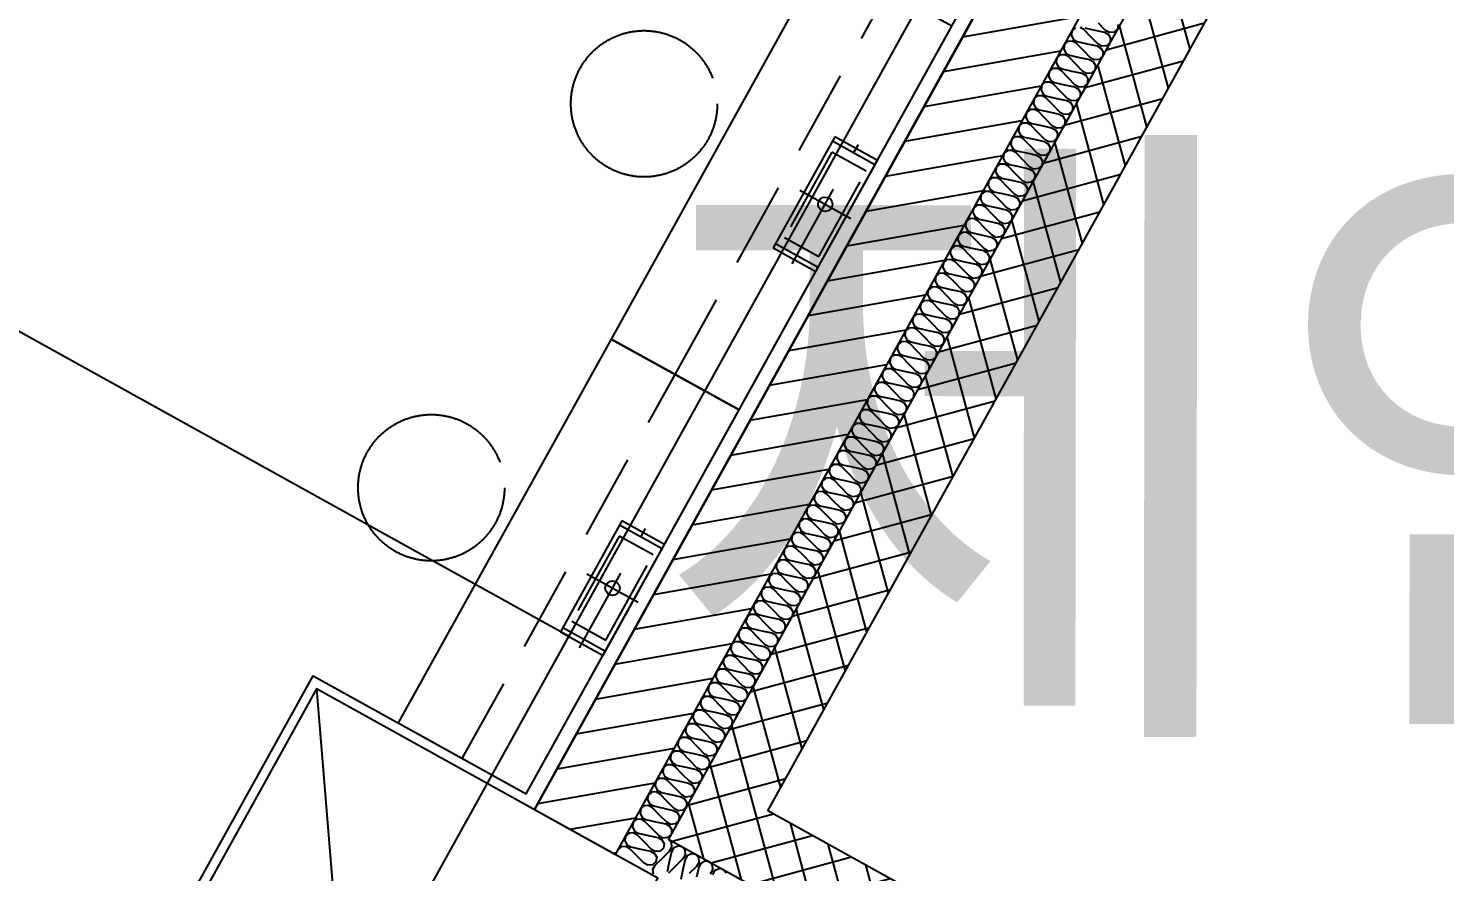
# Model space of a CAD drawing. Header units: millimetres. Extents: x -21000 to 567700, y 435000 to 850800.
# Drawn here: x 256193 to 259097, y 625599 to 627328 of the extents above; entities that cross this region are included whole.
import ezdxf
from ezdxf.xclip import XClip

# ---------------------------------------------------------------- set-up
doc = ezdxf.new("R2010")
doc.units = ezdxf.units.MM
doc.header["$LTSCALE"] = 700
doc.header["$XCLIPFRAME"] = 2
for name, pattern in [('AB_Pbase$0$DASHED2', [0.375, 0.25, -0.125]), ('AB_Pbase$0$HIDDEN', [9.525, 6.35, -3.175]), ('AB_Pbase$0$HIDDEN1', [0.375, 0.25, -0.125]), ('AB_Pbase$0$주차장기둥$0$CEN', [62, 60, -1, 0, -1])]:
    doc.linetypes.add(name, pattern=pattern)
doc.layers.get('0').update_dxf_attribs({"color": 2})
doc.layers.add('AB_Pbase$0$CON-106-B2F$0$DEFPOINT', color=247, linetype='Continuous', plot=False)
doc.layers.add('AB_Pbase$0$Defponts', color=161, linetype='Continuous', plot=False)
for name, color, linetype in [('AB_Pbase$0$ELE8', 8, 'Continuous'), ('AB_Pbase$0$F-FUR-M', 252, 'AB_Pbase$0$HIDDEN'), ('AB_Pbase$0$F-브라켓', 6, 'Continuous'), ('AB_Pbase$0$FIN', 6, 'Continuous'), ('AB_Pbase$0$HAT-BR', 5, 'Continuous'), ('AB_Pbase$0$I-EWAI_좌식창대선', 4, 'Continuous'), ('AB_Pbase$0$INS', 8, 'Continuous'), ('AB_Pbase$0$WAL', 3, 'Continuous'), ('AB_Pbase$0$주차장기둥$0$CEN_P', 244, 'AB_Pbase$0$주차장기둥$0$CEN')]:
    doc.layers.add(name, color=color, linetype=linetype)
doc.styles.add('AB_Pbase$0$돋움', font='')
doc.styles.get('AB_Pbase$0$돋움').set_extended_font_data('Dotum')

# ---------------------------------------------------------------- blocks, each defined once
blk = doc.blocks.new('AB_Pbase$0$EL260X100 TOP1')
at = {"color": 1, "linetype": 'AB_Pbase$0$DASHED2'}
for p, q in [((0, -60), (0, 60)), ((100, 40), (-100, 40)), ((-100, 40), (-100, -40)), ((100, -40), (100, 40)), ((140, 0), (-140, 0)), ((-100, -40), (100, -40))]:
    blk.add_line(p, q, dxfattribs=at)
at = {"color": 5}
for p, q in [((-130, 50), (-130, -50)), ((130, 50), (-130, 50)), ((-120, 50), (-120, -50)), ((120, -50), (120, 50)), ((130, -50), (130, 50)), ((-130, -50), (130, -50))]:
    blk.add_line(p, q, dxfattribs=at)
blk.add_circle((0, 0), 14.8, dxfattribs=at)
blk = doc.blocks.new('AB_Pbase$0$CON-106-B2F')
blk.add_lwpolyline([(-9770.2, 15625.6), (-9770.2, 14825.6), (-8570.2, 14825.6), (-8570.2, 15625.6), (-9770.2, 15625.6)])
at = {"layer": 'AB_Pbase$0$CON-106-B2F$0$DEFPOINT', "color": 190}
blk.add_line((-8570.2, 15625.6), (-9770.2, 14825.6), dxfattribs=at)
blk = doc.blocks.new('AB_Pbase$0$CON-106-B1F')
blk.add_blockref('AB_Pbase$0$CON-106-B2F', (0, 0))
blk = doc.blocks.new('AB_Pbase$0$지하1층 동골조')
at = {"rotation": 60.99999813646934}
blk.add_blockref('AB_Pbase$0$CON-106-B1F', (127660.4, -14071), dxfattribs=at)
blk = doc.blocks.new('AB_Pbase$0$주차장기둥$0$cen 2bl 지하')
at = {"layer": 'AB_Pbase$0$주차장기둥$0$CEN_P', "color": 5}
for p, q in [((-56085.7, 71997.4), (-56085.7, 125024.6)), ((-138076, 100583), (-56085.7, 100583))]:
    blk.add_line(p, q, dxfattribs=at)
blk = doc.blocks.new('AB_Pbase$0$주차장기둥')
at = {"rotation": 1.99999810188403}
blk.add_blockref('AB_Pbase$0$주차장기둥$0$cen 2bl 지하', (36991.8, -11666.7), dxfattribs=at)
blk = doc.blocks.new('AB_Pbase$0$실명')
at = {"layer": 'AB_Pbase$0$Defponts', "style": 'AB_Pbase$0$돋움'}
blk.add_text('제연팬룸', height=1000, rotation=359.9315, dxfattribs=at).set_placement((278484.9, -204867.2))
blk = doc.blocks.new('AB_Pbase')
at = {"layer": 'AB_Pbase$0$ELE8'}
h = blk.add_hatch(dxfattribs=at)
h.set_pattern_fill('NET', color=256, scale=20, angle=15.182184)
h.paths.add_polyline_path([(260056.3, 629751.4), (260129, 629882.6), (259927.8, 629994.1), (259855.1, 629862.9)])
edge = h.paths.add_edge_path()
edge.add_line((264117.2, 627671.9), (261458.4, 629145.7))
edge.add_line((261458.4, 629145.7), (261385.7, 629014.5))
edge.add_line((261385.7, 629014.5), (262579.5, 628352.8))
edge.add_line((262579.5, 628352.8), (261915.3, 627154.6))
edge.add_line((261915.3, 627154.6), (262265.2, 626960.6))
edge.add_line((262265.2, 626960.6), (262337.9, 627091.8))
edge.add_line((262337.9, 627091.8), (262119.2, 627213))
edge.add_line((262119.2, 627213), (262710.7, 628280.1))
edge.add_line((262710.7, 628280.1), (264044.5, 627540.7))
edge.add_line((264044.5, 627540.7), (264117.3, 627671.9))
h.paths.add_polyline_path([(259546.7, 629347.8), (259677.9, 629275.1), (259968.8, 629799.9), (259855.1, 629862.9), (259612.7, 629425.6), (259595.2, 629435.3)])
h.paths.add_polyline_path([(259280.4, 628557.9), (259149.2, 628630.7), (257505.7, 625665.7), (262325, 622994.3), (263789, 625635.6), (263657.9, 625708.4), (262266.5, 623198.2), (257709.6, 625724.2)])
at = {"layer": 'AB_Pbase$0$HAT-BR'}
h = blk.add_hatch(dxfattribs=at)
h.set_pattern_fill('ANSI31', color=256, scale=20, angle=145)
h.paths.add_polyline_path([(235929.4, 604527.6), (236063.8, 604661.9), (238153, 602571.6), (240063.6, 606018.4), (240229.8, 605926.3), (238280.5, 602409.7), (237010.4, 601140.3), (237826.9, 600323.4), (237692.5, 600189.1), (236741.7, 601140.4), (238029, 602427)])
h.paths.add_polyline_path([(238632.8, 599517.1), (232550.1, 593437.5), (232684.4, 593303.2), (238767.1, 599382.7)])
h.paths.add_polyline_path([(239573, 598576.4), (244422.5, 593724.3), (238339.7, 587644.8), (238205.4, 587779.2), (244153.8, 593724.4), (239438.6, 598442)])
h.paths.add_polyline_path([(253366.3, 576146.8), (254890.9, 574621.3), (254756.5, 574487), (253231.9, 576012.5)], flags=17)
h.paths.add_polyline_path([(246954.3, 581883.1), (245525.6, 580455.2), (245391.3, 580589.5), (246820, 582017.5)])
h.paths.add_polyline_path([(247173.6, 582371), (252407.6, 587602.2), (252541.9, 587467.8), (247308, 582236.6)])
h.paths.add_polyline_path([(260580.1, 582120.7), (261142.4, 583135.1), (260976.2, 583227.2), (260414, 582212.8)], flags=17)
h.paths.add_polyline_path([(263886.9, 576046.1), (264234.4, 575698.5), (264194.3, 575658.4), (265114.4, 575148.5), (265206.5, 575314.6)])
edge = h.paths.add_edge_path()
edge.add_line((263638.9, 581842.7), (261303.6, 583137.2))
edge.add_line((261303.6, 583137.2), (261395.8, 583303.3))
edge.add_line((261395.8, 583303.3), (265930.7, 580789.6))
edge.add_line((265930.7, 580789.6), (269809.1, 587786.6))
edge.add_line((269809.1, 587786.6), (269975.3, 587694.4))
edge.add_line((269975.3, 587694.4), (266096.8, 580697.5))
edge.add_line((266096.8, 580697.5), (266534.1, 580455.1))
edge.add_line((266534.1, 580455.1), (266442, 580288.9))
edge.add_line((266442, 580288.9), (263805.1, 581750.6))
edge.add_line((263638.9, 581842.7), (262485.1, 579761.3))
edge.add_line((263805.1, 581750.6), (261405.4, 577421.6))
edge.add_line((262393, 579595.1), (259935.3, 580957.4))
edge.add_line((262485.1, 579761.3), (259861.3, 581215.7))
edge.add_line((262393, 579595.1), (261239.3, 577513.7))
edge.add_line((259861.3, 581215.7), (259168.1, 579965.2))
edge.add_line((259334.3, 579873.1), (259168.1, 579965.2))
edge.add_line((259935.3, 580957.4), (259334.3, 579873.1))
edge.add_line((261239.3, 577513.7), (258615.4, 578968.1))
edge.add_line((258615.4, 578968.1), (258523.3, 578802))
edge.add_line((258523.3, 578802), (263739.4, 575910.6))
edge.add_line((263739.4, 575910.6), (263879.2, 576050.4))
edge.add_line((263879.2, 576050.4), (261405.4, 577421.6))
edge = h.paths.add_edge_path()
edge.add_line((273761.7, 610263.5), (273411.9, 610457.4))
edge.add_line((273411.9, 610457.4), (273281, 610221.2))
edge.add_line((273281, 610221.2), (271837.9, 611021.2))
edge.add_line((271837.9, 611021.2), (270579.8, 608751.5))
edge.add_line((270579.8, 608751.5), (267899.1, 610237.5))
edge.add_line((267899.1, 610237.5), (268345.1, 611042.1))
edge.add_line((268345.1, 611042.1), (267907.8, 611284.5))
edge.add_line((267907.8, 611284.5), (267461.8, 610479.9))
edge.add_line((267461.8, 610479.9), (264676.1, 612024))
edge.add_line((264676.1, 612024), (266867.4, 615977.3))
edge.add_line((266867.4, 615977.3), (266701.3, 616069.4))
edge.add_line((266701.3, 616069.4), (265295.3, 613533))
edge.add_line((265295.3, 613533), (264945.5, 613726.9))
edge.add_line((264945.5, 613726.9), (264853.4, 613560.7))
edge.add_line((264853.4, 613560.7), (265203.2, 613366.8))
edge.add_line((265203.2, 613366.8), (264417.8, 611949.9))
edge.add_line((264417.8, 611949.9), (276229.5, 605402.6))
edge.add_line((276229.5, 605402.6), (278088.8, 608756.8))
edge.add_line((278088.8, 608756.8), (278565.5, 608492.5))
edge.add_line((278565.5, 608492.5), (278798.2, 608912.4))
edge.add_line((278798.2, 608912.4), (278719.4, 608956))
edge.add_line((278719.4, 608956), (278578.9, 608702.3))
edge.add_line((278578.9, 608702.3), (278093.4, 608971.4))
edge.add_line((278093.4, 608971.4), (278825.5, 610292.1))
edge.add_line((278825.5, 610292.1), (278746.8, 610335.7))
edge.add_line((278746.8, 610335.7), (278092.3, 609155))
edge.add_line((278092.3, 609155), (277414.5, 609530.7))
edge.add_line((277414.5, 609530.7), (277370.8, 609452))
edge.add_line((277370.8, 609452), (278048.7, 609076.3))
edge.add_line((278048.7, 609076.3), (276155.5, 605660.9))
edge.add_line((276155.5, 605660.9), (275027.2, 606286.3))
edge.add_line((275027.2, 606286.3), (275473.2, 607090.9))
edge.add_line((275473.2, 607090.9), (275394.5, 607134.6))
edge.add_line((275394.5, 607134.6), (274948.5, 606329.9))
edge.add_line((274948.5, 606329.9), (274668.6, 606485.1))
edge.add_line((274668.6, 606485.1), (275114.6, 607289.7))
edge.add_line((275114.6, 607289.7), (275035.9, 607333.3))
edge.add_line((275035.9, 607333.3), (274589.9, 606528.7))
edge.add_line((274589.9, 606528.7), (270746, 608659.4))
edge.add_line((270746, 608659.4), (271911.9, 610762.9))
edge.add_line((271911.9, 610762.9), (273538.7, 609861.1))
edge.add_line((273538.7, 609861.1), (273766.6, 610272.2))
h.paths.add_polyline_path([(249823.9, 630123.9), (248214.6, 631015.9), (248122.5, 630849.7), (249731.8, 629957.7)])
h.paths.add_polyline_path([(264448.6, 621462.8), (264706.6, 621319.7), (264798.7, 621485.9), (263959.1, 621951.3), (263866.9, 621785.1), (264282.4, 621554.9), (263271.6, 619731.3), (263437.7, 619639.2)])
h.paths.add_polyline_path([(269499.6, 619034.5), (268660, 619499.9), (268567.9, 619333.7), (269048.9, 619067.1), (267972.6, 617125.4), (268138.8, 617033.3), (269215.1, 618975), (269407.5, 618868.3)])
h.paths.add_polyline_path([(278950.9, 618872.1), (277573.4, 619635.6), (275440.2, 615787.3), (272265.3, 617547.2), (272173.2, 617381), (274499.7, 616091.4), (273527.6, 614337.8), (273693.8, 614245.7), (274665.9, 615999.3), (276004, 615257.5), (276166.4, 615550.5), (275676.7, 615822), (277647.4, 619377.4), (278858.8, 618705.9)])
h.paths.add_polyline_path([(271683.5, 616497.6), (271517.4, 616589.7), (270492, 614739.9), (270658.2, 614647.8)])
h.paths.add_polyline_path([(266121, 619581), (265095.6, 617731.2), (264929.4, 617823.3), (265954.8, 619673.1)])
h.paths.add_polyline_path([(264405.1, 617124.9), (264497.2, 617291.1), (264296.1, 617402.6), (264203.9, 617236.4)])
edge = h.paths.add_edge_path()
edge.add_line((261140, 623342.4), (261232.1, 623508.6))
edge.add_line((261232.1, 623508.6), (257484.4, 625586))
edge.add_line((257484.4, 625586), (257392.3, 625419.8))
edge.add_line((257392.3, 625419.8), (258756.7, 624663.5))
edge.add_line((258756.7, 624663.5), (257030.8, 621549.9))
edge.add_line((257030.8, 621549.9), (255666.4, 622306.2))
edge.add_line((255666.4, 622306.2), (255622.7, 622227.5))
edge.add_line((255622.7, 622227.5), (256987.1, 621471.2))
edge.add_line((256987.1, 621471.2), (256735, 621016.4))
edge.add_line((256735, 621016.4), (256813.8, 620972.7))
edge.add_line((256813.8, 620972.7), (258835.4, 624619.9))
edge.add_line((258835.4, 624619.9), (261140, 623342.4))
h.paths.add_polyline_path([(252295.3, 623557.4), (252251.7, 623478.7), (252800.5, 623174.5), (252844.1, 623253.2)], flags=17)
h.paths.add_polyline_path([(278024, 614023.5), (278741.6, 615317.9), (277798.7, 613617.1), (277877.5, 613573.4), (278119.7, 614010.5), (279335.4, 613336.6), (279379.1, 613415.3), (278163.4, 614089.2), (278820.3, 615274.3), (278741.6, 615317.9)])
h.paths.add_polyline_path([(276999.8, 611990.1), (277047.9, 611963.4), (276926.7, 611744.8), (276799.9, 611815.1), (277163.5, 612471), (277242.2, 612427.4)], flags=17)
h.paths.add_polyline_path([(275349.5, 612653.4), (275456.1, 612845.8), (275766.5, 612673.7), (275659.8, 612481.3)], flags=17)
h.paths.add_polyline_path([(274915.1, 612859.8), (274748.9, 612952), (274506.5, 612514.6), (274672.7, 612422.5)], flags=17)
h.paths.add_polyline_path([(279024.5, 610867.8), (280144.5, 612888.1), (280223.2, 612844.5), (279103.3, 610824.1)])
h.paths.add_polyline_path([(279601.8, 610547.8), (280721.7, 612568.2), (280800.4, 612524.5), (279680.5, 610504.2)])
edge = h.paths.add_edge_path()
edge.add_line((268115.9, 579441.1), (268710.6, 579111.4))
edge.add_line((268710.6, 579111.4), (268676.7, 579050.2))
edge.add_line((268676.7, 579050.2), (271436.1, 577520.6))
edge.add_line((271436.1, 577520.6), (271470, 577581.9))
edge.add_line((271470, 577581.9), (271528.2, 577686.8))
edge.add_line((271528.2, 577686.8), (268174.1, 579546.1))
edge.add_line((268174.1, 579546.1), (268115.9, 579441.1))
h.paths.add_polyline_path([(252546, 576288.4), (251117.3, 574860.5), (254615.6, 571360.4), (257807.1, 577118), (257640.9, 577210.2), (255736.8, 573775), (255682.7, 573829.2), (255548.3, 573694.9), (255641, 573602.1), (254521.2, 571582.1), (251315.3, 574789.7), (252680.4, 576154.1)])
h.paths.add_polyline_path([(254748.7, 622094.5), (254457.8, 621569.8), (254624, 621477.7), (254914.9, 622002.4)], flags=17)
h.paths.add_polyline_path([(260390.1, 620339.5), (260224, 620431.6), (261377.8, 622513.2), (261544, 622421.1)])
h.paths.add_polyline_path([(246694.2, 601788.4), (244262.8, 603136.2), (244354.9, 603302.4), (246786.3, 601954.6)])
h.paths.add_polyline_path([(264513.8, 616681.6), (263362.4, 614604.4), (263948.4, 614279.6), (263856.3, 614113.4), (262500.6, 614864.9), (262592.7, 615031.1), (263196.2, 614696.5), (264347.6, 616773.8)])
h.paths.add_polyline_path([(251505.8, 616203), (251413.7, 616036.9), (267384.3, 607184.2), (267476.4, 607350.4)])
h.paths.add_polyline_path([(271057.7, 605148), (274188.8, 603412.4), (272429, 600237.5), (270189.9, 601478.7), (270097.8, 601312.5), (274624, 598803.6), (274716.1, 598969.8), (272595.1, 600145.4), (274355, 603320.3), (277464.3, 601596.8), (270405.5, 588862.3), (265870.5, 591376.1), (265778.4, 591209.9), (270479.5, 588604), (277722.6, 601670.9), (271149.8, 605314.2)])
h.paths.add_polyline_path([(255481.8, 630440.5), (255389.7, 630274.4), (255792, 630051.4), (254296.4, 627353.1), (254375.1, 627309.5), (255870.8, 630007.7), (258726.4, 628424.8), (257230.8, 625726.6), (257396.9, 625634.5), (258984.7, 628498.9)])
h.paths.add_polyline_path([(252754.7, 624571.9), (253714.6, 626303.6), (253793.4, 626260), (252833.4, 624528.2)])
h.paths.add_polyline_path([(271454, 617733.9), (271546.1, 617900.1), (271143.9, 618123.1), (271051.8, 617956.9)])
h.paths.add_polyline_path([(274129.6, 612597.8), (274173.2, 612676.5), (272975, 613340.7), (272679.2, 612807.2), (272845.4, 612715.1), (273097.5, 613169.9)], flags=17)
h.paths.add_polyline_path([(261119, 615848), (261285.2, 615755.9), (262691.1, 618292.3), (262525, 618384.4)])
h.paths.add_polyline_path([(261302.7, 615746.2), (261210.6, 615580), (261503.6, 615417.6), (261595.7, 615583.7)], flags=17)
h.paths.add_polyline_path([(260779.6, 615235.7), (260945.8, 615143.6), (260407.7, 614172.8), (247559.5, 621294.6), (247428.3, 621367.4), (245110.6, 622652.1), (245202.7, 622818.3), (246042.3, 622352.9), (246488.4, 623157.5), (246654.5, 623065.4), (246208.5, 622260.8), (248062.7, 621233), (249400.8, 623646.9), (248952.5, 623895.4), (248996.2, 623974.1), (249984.5, 623426.3), (249940.9, 623347.5), (249479.5, 623603.3), (248141.4, 621189.3), (250017.5, 620149.4), (251359.6, 622570.7), (250948.5, 622798.5), (250988.1, 622869.9), (251939.3, 622342.7), (251895.6, 622264), (251434.3, 622519.7), (250096.2, 620105.8), (252811.9, 618600.4), (253257.9, 619405.1), (253336.6, 619361.5), (252890.6, 618556.8), (253257.9, 618353.2), (254159.7, 619980), (253792.3, 620183.6), (253676, 619973.7), (253597.3, 620017.3), (253905.1, 620572.7), (254071.3, 620480.6), (253971.9, 620301.3), (254627.9, 619937.7), (254535.8, 619771.5), (254238.4, 619936.4), (253336.7, 618309.6), (254613.6, 617601.7), (255607.5, 619394.7), (255773.6, 619302.6), (254779.8, 617509.6), (260333.6, 614431.1)])
h.paths.add_polyline_path([(251257.3, 624727.3), (251091.2, 624819.4), (250887.5, 624452.1), (248071, 626013.3), (247978.9, 625847.1), (247979.1, 625847), (246827.7, 623769.8), (246993.9, 623677.6), (248145.3, 625754.9), (251552, 623866.5), (251644.1, 624032.7), (251053.7, 624359.9)])
h.paths.add_polyline_path([(239278.8, 608614.4), (239444.9, 608522.3), (239503.1, 608627.2), (240058.5, 608319.4), (240150.6, 608485.5), (239595.2, 608793.4), (239937, 609410), (239416.6, 609698.5), (239373, 609619.7), (239727.2, 609423.4)], flags=17)
h.paths.add_polyline_path([(249096, 617321.6), (249188.1, 617487.8), (246328.1, 619073.1), (246196.9, 619145.8), (244727.6, 619960.3), (244635.4, 619794.1)])
h.paths.add_polyline_path([(244912.1, 609773.6), (245004.2, 609939.8), (238523.3, 613532.3), (235245.5, 607619), (234042, 606416.1), (235434.6, 605022.7), (235569, 605157.1), (234240, 606486.8), (235318, 607564.2), (236122.2, 609014.9), (238706.7, 607582.3), (238270.4, 606795.2), (238991.9, 606395.2), (239084, 606561.4), (238528.6, 606869.2), (239047.4, 607805.1), (238881.2, 607897.2), (238798.8, 607748.5), (238357.1, 607993.3), (239086.7, 609309.6), (239008, 609353.3), (238278.4, 608037), (236214.3, 609181.1), (238509.9, 613322.4), (242795.5, 610946.9), (241038.1, 607776.4), (241204.2, 607684.3), (242961.7, 610854.8)])
h.paths.add_polyline_path([(254770.9, 631457.8), (254937, 631365.6), (255145.7, 631742.1), (254979.5, 631834.2)])
h.paths.add_polyline_path([(254539.5, 630648.5), (254373.3, 630740.6), (254143, 630325.1), (253548.3, 630654.8), (253504.7, 630576.1), (254099.4, 630246.4), (253042.5, 628339.7), (251765.6, 629047.6), (252822.5, 630954.2), (252848.7, 630939.7), (252892.3, 631018.4), (252787.4, 631076.6), (251686.9, 629091.2), (250436.1, 629784.5), (250344, 629618.3), (251594.7, 628925), (250494.2, 626939.6), (250599.2, 626881.5), (250642.8, 626960.2), (250616.6, 626974.7), (251673.5, 628881.4), (252950.4, 628173.6), (251893.5, 626266.9), (251298.8, 626596.6), (251255.1, 626517.9), (251849.9, 626188.2), (251488.7, 625536.6), (251654.9, 625444.5)])
at = {"layer": 'AB_Pbase$0$F-FUR-M', "color": 1, "linetype": 'AB_Pbase$0$HIDDEN', "ltscale": 0.2}
for centre in [(257455.7, 627173.5), (257019.4, 626386.4)]:
    blk.add_circle(centre, 150, dxfattribs=at)
at = {"layer": 'AB_Pbase$0$FIN'}
blk.add_lwpolyline([(258729.5, 624655.7), (257400.1, 625392.6), (256910.4, 624509.3), (256175.7, 624916.5), (256776.9, 626001), (257214.2, 625758.6), (258685.6, 628413.1), (255882.4, 629966.9), (252336.1, 623569.1)], dxfattribs=at)
at = {"layer": 'AB_Pbase$0$I-EWAI_좌식창대선', "color": 7, "linetype": 'AB_Pbase$0$HIDDEN1'}
for p, q in [((257519.3, 626618.5), (257955.7, 627405.7)), ((257083, 625831.4), (257519.3, 626618.5))]:
    blk.add_line(p, q, dxfattribs=at)
at = {"layer": 'AB_Pbase$0$I-EWAI_좌식창대선', "color": 6}
for points in [[(257824.5, 627478.4), (257388.2, 626691.2), (257650.5, 626545.8), (258086.9, 627333)], [(257388.2, 626691.2), (256951.8, 625904.1), (257214.2, 625758.6), (257650.5, 626545.8)]]:
    blk.add_lwpolyline(points, close=True, dxfattribs=at)
at = {"layer": 'AB_Pbase$0$INS'}
for points in [[(258427.8, 627335.8), (258426.3, 627326.6), (258419.3, 627320.4), (258409.6, 627319.4), (258401.9, 627323.7), (258387.3, 627338.6)], [(258359.1, 627329.1), (258379.5, 627324.6), (258399.9, 627320.2), (258407.6, 627315.9), (258412.3, 627307.8), (258410.8, 627298.6), (258403.8, 627292.5), (258394.1, 627291.4), (258386.4, 627295.7), (258371.8, 627310.6), (258357.2, 627325.6), (258349.5, 627329.9)], [(258340.2, 627329.5), (258333.1, 627323.4), (258331.6, 627314.1), (258335.9, 627305.4), (258343.6, 627301.1), (258364, 627296.6), (258384.4, 627292.2), (258392.1, 627287.9), (258396.8, 627279.9), (258395.3, 627270.6), (258388.3, 627264.5), (258378.5, 627263.4), (258370.8, 627267.7), (258356.3, 627282.7), (258341.7, 627297.6), (258334, 627301.9), (258324.7, 627301.5), (258317.6, 627295.4), (258316.1, 627286.2), (258320.4, 627277.4), (258328.1, 627273.1), (258348.5, 627268.7), (258368.9, 627264.2), (258376.6, 627259.9), (258381.3, 627251.9), (258379.8, 627242.6), (258372.7, 627236.5), (258363, 627235.5), (258355.3, 627239.7), (258340.7, 627254.7), (258326.2, 627269.6), (258318.5, 627273.9), (258309.1, 627273.6), (258302.1, 627267.4), (258300.6, 627258.2), (258304.9, 627249.4), (258312.6, 627245.1), (258333, 627240.7), (258353.4, 627236.2), (258361.1, 627232), (258365.8, 627223.9), (258364.3, 627214.6), (258357.2, 627208.5), (258347.5, 627207.5), (258339.8, 627211.7), (258325.2, 627226.7), (258310.6, 627241.6), (258303, 627245.9), (258293.6, 627245.6), (258286.6, 627239.4), (258285.1, 627230.2), (258289.4, 627221.4), (258297.1, 627217.1), (258317.5, 627212.7), (258337.9, 627208.2), (258345.6, 627204), (258350.2, 627195.9), (258348.8, 627186.6), (258341.7, 627180.5), (258332, 627179.5), (258324.3, 627183.7), (258309.7, 627198.7), (258295.1, 627213.6), (258287.4, 627217.9), (258278.1, 627217.6), (258271, 627211.4), (258269.6, 627202.2), (258273.9, 627193.4), (258281.6, 627189.1), (258302, 627184.7), (258322.4, 627180.2), (258330.1, 627176), (258334.7, 627167.9), (258333.3, 627158.7), (258326.2, 627152.5), (258316.5, 627151.5), (258308.8, 627155.8), (258294.2, 627170.7), (258279.6, 627185.6), (258271.9, 627189.9), (258262.6, 627189.6), (258255.5, 627183.4), (258254.1, 627174.2), (258258.3, 627165.4), (258266, 627161.2), (258286.4, 627156.7), (258306.8, 627152.3), (258314.5, 627148), (258319.2, 627139.9), (258317.7, 627130.7), (258310.7, 627124.5), (258301, 627123.5), (258293.3, 627127.8), (258278.7, 627142.7), (258264.1, 627157.7), (258256.4, 627161.9), (258247.1, 627161.6), (258240, 627155.5), (258238.6, 627146.2), (258242.8, 627137.4), (258250.5, 627133.2), (258270.9, 627128.7), (258291.3, 627124.3), (258299, 627120), (258303.7, 627111.9), (258302.2, 627102.7), (258295.2, 627096.5), (258285.5, 627095.5), (258277.8, 627099.8), (258263.2, 627114.7), (258248.6, 627129.7), (258240.9, 627133.9), (258231.6, 627133.6), (258224.5, 627127.5), (258223, 627118.2), (258227.3, 627109.4), (258235, 627105.2), (258255.4, 627100.7), (258275.8, 627096.3), (258283.5, 627092), (258288.2, 627083.9), (258286.7, 627074.7), (258279.7, 627068.5), (258269.9, 627067.5), (258262.2, 627071.8), (258247.7, 627086.7), (258233.1, 627101.7), (258225.4, 627106), (258216.1, 627105.6), (258209, 627099.5), (258207.5, 627090.2), (258211.8, 627081.5), (258219.5, 627077.2), (258239.9, 627072.7), (258260.3, 627068.3), (258268, 627064), (258272.7, 627056), (258271.2, 627046.7), (258264.1, 627040.6), (258254.4, 627039.5), (258246.7, 627043.8), (258232.1, 627058.8), (258217.6, 627073.7), (258209.9, 627078), (258200.5, 627077.6), (258193.5, 627071.5), (258192, 627062.2), (258196.3, 627053.5), (258204, 627049.2), (258224.4, 627044.8), (258244.8, 627040.3), (258252.5, 627036), (258257.2, 627028), (258255.7, 627018.7), (258248.6, 627012.6), (258238.9, 627011.6), (258231.2, 627015.8), (258216.6, 627030.8), (258202.1, 627045.7), (258194.4, 627050), (258185, 627049.7), (258178, 627043.5), (258176.5, 627034.3), (258180.8, 627025.5), (258188.5, 627021.2), (258208.9, 627016.8), (258229.3, 627012.3), (258237, 627008.1), (258241.6, 627000), (258240.2, 626990.7), (258233.1, 626984.6), (258223.4, 626983.6), (258215.7, 626987.8), (258201.1, 627002.8), (258186.5, 627017.7), (258178.8, 627022), (258169.5, 627021.7), (258162.5, 627015.5), (258161, 627006.3), (258165.3, 626997.5), (258173, 626993.2), (258193.4, 626988.8), (258213.8, 626984.3), (258221.5, 626980.1), (258226.1, 626972), (258224.7, 626962.7), (258217.6, 626956.6), (258207.9, 626955.6), (258200.2, 626959.8), (258185.6, 626974.8), (258171, 626989.7), (258163.3, 626994), (258154, 626993.7), (258146.9, 626987.5), (258145.5, 626978.3), (258149.8, 626969.5), (258157.4, 626965.2), (258177.8, 626960.8), (258198.3, 626956.3), (258205.9, 626952.1), (258210.6, 626944), (258209.1, 626934.8), (258202.1, 626928.6), (258192.4, 626927.6), (258184.7, 626931.9), (258170.1, 626946.8), (258155.5, 626961.7), (258147.8, 626966), (258138.5, 626965.7), (258131.4, 626959.5), (258130, 626950.3), (258134.2, 626941.5), (258141.9, 626937.3), (258162.3, 626932.8), (258182.7, 626928.4), (258190.4, 626924.1), (258195.1, 626916), (258193.6, 626906.8), (258186.6, 626900.6), (258176.9, 626899.6), (258169.2, 626903.9), (258154.6, 626918.8), (258140, 626933.8), (258132.3, 626938), (258123, 626937.7), (258115.9, 626931.6), (258114.4, 626922.3), (258118.7, 626913.5), (258126.4, 626909.3), (258146.8, 626904.8), (258167.2, 626900.4), (258174.9, 626896.1), (258179.6, 626888), (258178.1, 626878.8), (258171.1, 626872.6), (258161.3, 626871.6), (258153.6, 626875.9), (258139.1, 626890.8), (258124.5, 626905.8), (258116.8, 626910), (258107.5, 626909.7), (258100.4, 626903.6), (258098.9, 626894.3), (258103.2, 626885.5), (258110.9, 626881.3), (258131.3, 626876.8), (258151.7, 626872.4), (258159.4, 626868.1), (258164.1, 626860), (258162.6, 626850.8), (258155.5, 626844.6), (258145.8, 626843.6), (258138.1, 626847.9), (258123.6, 626862.8), (258109, 626877.8), (258101.3, 626882), (258091.9, 626881.7), (258084.9, 626875.6), (258083.4, 626866.3), (258087.7, 626857.6), (258095.4, 626853.3), (258115.8, 626848.8), (258136.2, 626844.4), (258143.9, 626840.1), (258148.6, 626832.1), (258147.1, 626822.8), (258140, 626816.7), (258130.3, 626815.6), (258122.6, 626819.9), (258108, 626834.8), (258093.5, 626849.8), (258085.8, 626854.1), (258076.4, 626853.7), (258069.4, 626847.6), (258067.9, 626838.3), (258072.2, 626829.6), (258079.9, 626825.3), (258100.3, 626820.9), (258120.7, 626816.4), (258128.4, 626812.1), (258133, 626804.1), (258131.6, 626794.8), (258124.5, 626788.7), (258114.8, 626787.7), (258107.1, 626791.9), (258092.5, 626806.9), (258077.9, 626821.8), (258070.2, 626826.1), (258060.9, 626825.8), (258053.9, 626819.6), (258052.4, 626810.4), (258056.7, 626801.6), (258064.4, 626797.3), (258084.8, 626792.9), (258105.2, 626788.4), (258112.9, 626784.2), (258117.5, 626776.1), (258116.1, 626766.8), (258109, 626760.7), (258099.3, 626759.7), (258091.6, 626763.9), (258077, 626778.9), (258062.4, 626793.8), (258054.7, 626798.1), (258045.4, 626797.8), (258038.3, 626791.6), (258036.9, 626782.4), (258041.2, 626773.6), (258048.9, 626769.3), (258069.3, 626764.9), (258089.7, 626760.4), (258097.4, 626756.2), (258102, 626748.1), (258100.6, 626738.8), (258093.5, 626732.7), (258083.8, 626731.7), (258076.1, 626735.9), (258061.5, 626750.9), (258046.9, 626765.8), (258039.2, 626770.1), (258029.9, 626769.8), (258022.8, 626763.6), (258021.4, 626754.4), (258025.6, 626745.6), (258033.3, 626741.3), (258053.7, 626736.9), (258074.1, 626732.4), (258081.8, 626728.2), (258086.5, 626720.1), (258085, 626710.9), (258078, 626704.7), (258068.3, 626703.7), (258060.6, 626708), (258046, 626722.9), (258031.4, 626737.8), (258023.7, 626742.1), (258014.4, 626741.8), (258007.3, 626735.6), (258005.8, 626726.4), (258010.1, 626717.6), (258017.8, 626713.4), (258038.2, 626708.9), (258058.6, 626704.5), (258066.3, 626700.2), (258071, 626692.1), (258069.5, 626682.9), (258062.5, 626676.7), (258052.7, 626675.7), (258045.1, 626680), (258030.5, 626694.9), (258015.9, 626709.9), (258008.2, 626714.1), (257998.9, 626713.8), (257991.8, 626707.7), (257990.3, 626698.4), (257994.6, 626689.6), (258002.3, 626685.4), (258022.7, 626680.9), (258043.1, 626676.5), (258050.8, 626672.2), (258055.5, 626664.1), (258054, 626654.9), (258046.9, 626648.7), (258037.2, 626647.7), (258029.5, 626652), (258015, 626666.9), (258000.4, 626681.9), (257992.7, 626686.1), (257983.3, 626685.8), (257976.3, 626679.7), (257974.8, 626670.4), (257979.1, 626661.6), (257986.8, 626657.4), (258007.2, 626652.9), (258027.6, 626648.5), (258035.3, 626644.2), (258040, 626636.1), (258038.5, 626626.9), (258031.4, 626620.7), (258021.7, 626619.7), (258014, 626624), (257999.4, 626638.9), (257984.9, 626653.9), (257977.2, 626658.1), (257967.8, 626657.8), (257960.8, 626651.7), (257959.3, 626642.4), (257963.6, 626633.7), (257971.3, 626629.4), (257991.7, 626624.9), (258012.1, 626620.5), (258019.8, 626616.2), (258024.5, 626608.1), (258023, 626598.9), (258015.9, 626592.8), (258006.2, 626591.7), (257998.5, 626596), (257983.9, 626610.9), (257969.3, 626625.9), (257961.6, 626630.2), (257952.3, 626629.8), (257945.3, 626623.7), (257943.8, 626614.4), (257948.1, 626605.7), (257955.8, 626601.4), (257976.2, 626597), (257996.6, 626592.5), (258004.3, 626588.2), (258008.9, 626580.2), (258007.5, 626570.9), (258000.4, 626564.8), (257990.7, 626563.7), (257983, 626568), (257968.4, 626583), (257953.8, 626597.9), (257946.1, 626602.2), (257936.8, 626601.8), (257929.7, 626595.7), (257928.3, 626586.5), (257932.6, 626577.7), (257940.3, 626573.4), (257960.7, 626569), (257981.1, 626564.5), (257988.8, 626560.3), (257993.4, 626552.2), (257992, 626542.9), (257984.9, 626536.8), (257975.2, 626535.8), (257967.5, 626540), (257952.9, 626555), (257938.3, 626569.9), (257930.6, 626574.2), (257921.3, 626573.9), (257914.2, 626567.7), (257912.8, 626558.5), (257917, 626549.7), (257924.7, 626545.4), (257945.1, 626541), (257965.5, 626536.5), (257973.2, 626532.3), (257977.9, 626524.2), (257976.4, 626514.9), (257969.4, 626508.8), (257959.7, 626507.8), (257952, 626512), (257937.4, 626527), (257922.8, 626541.9), (257915.1, 626546.2), (257905.8, 626545.9), (257898.7, 626539.7), (257897.2, 626530.5), (257901.5, 626521.7), (257909.2, 626517.4), (257929.6, 626513), (257950, 626508.5), (257957.7, 626504.3), (257962.4, 626496.2), (257960.9, 626487), (257953.9, 626480.8), (257944.2, 626479.8), (257936.5, 626484.1), (257921.9, 626499), (257907.3, 626513.9), (257899.6, 626518.2), (257890.3, 626517.9), (257883.2, 626511.7), (257881.7, 626502.5), (257886, 626493.7), (257893.7, 626489.5), (257914.1, 626485), (257934.5, 626480.6), (257942.2, 626476.3), (257946.9, 626468.2), (257945.4, 626459), (257938.3, 626452.8), (257928.6, 626451.8), (257920.9, 626456.1), (257906.4, 626471), (257891.8, 626486), (257884.1, 626490.2), (257874.8, 626489.9), (257867.7, 626483.8), (257866.2, 626474.5), (257870.5, 626465.7), (257878.2, 626461.5), (257898.6, 626457), (257919, 626452.6), (257926.7, 626448.3), (257931.4, 626440.2), (257929.9, 626431), (257922.8, 626424.8), (257913.1, 626423.8), (257905.4, 626428.1), (257890.8, 626443), (257876.3, 626458), (257868.6, 626462.2), (257859.2, 626461.9), (257852.2, 626455.8), (257850.7, 626446.5), (257855, 626437.7), (257862.7, 626433.5), (257883.1, 626429), (257903.5, 626424.6), (257911.2, 626420.3), (257915.9, 626412.2), (257914.4, 626403), (257907.3, 626396.8), (257897.6, 626395.8), (257889.9, 626400.1), (257875.3, 626415), (257860.7, 626430), (257853, 626434.2), (257843.7, 626433.9), (257836.7, 626427.8), (257835.2, 626418.5), (257839.5, 626409.8), (257847.2, 626405.5), (257867.6, 626401), (257888, 626396.6), (257895.7, 626392.3), (257900.3, 626384.2), (257898.9, 626375), (257891.8, 626368.9), (257882.1, 626367.8), (257874.4, 626372.1), (257859.8, 626387), (257845.2, 626402), (257837.5, 626406.3), (257828.2, 626405.9), (257821.1, 626399.8), (257819.7, 626390.5), (257824, 626381.8), (257831.7, 626377.5), (257852.1, 626373.1), (257872.5, 626368.6), (257880.2, 626364.3), (257884.8, 626356.3), (257883.4, 626347), (257876.3, 626340.9), (257866.6, 626339.8), (257858.9, 626344.1), (257844.3, 626359.1), (257829.7, 626374), (257822, 626378.3), (257812.7, 626377.9), (257805.6, 626371.8), (257804.2, 626362.6), (257808.4, 626353.8), (257816.1, 626349.5), (257836.5, 626345.1), (257856.9, 626340.6), (257864.6, 626336.3), (257869.3, 626328.3), (257867.8, 626319), (257860.8, 626312.9), (257851.1, 626311.9), (257843.4, 626316.1), (257828.8, 626331.1), (257814.2, 626346), (257806.5, 626350.3), (257797.2, 626350), (257790.1, 626343.8), (257788.6, 626334.6), (257792.9, 626325.8), (257800.6, 626321.5), (257821, 626317.1), (257841.4, 626312.6), (257849.1, 626308.4), (257853.8, 626300.3), (257852.3, 626291), (257845.3, 626284.9), (257835.6, 626283.9), (257827.9, 626288.1), (257813.3, 626303.1), (257798.7, 626318), (257791, 626322.3), (257781.7, 626322), (257774.6, 626315.8), (257773.1, 626306.6), (257777.4, 626297.8), (257785.1, 626293.5), (257805.5, 626289.1), (257825.9, 626284.6), (257833.6, 626280.4), (257838.3, 626272.3), (257836.8, 626263), (257829.8, 626256.9), (257820, 626255.9), (257812.3, 626260.1), (257797.8, 626275.1), (257783.2, 626290), (257775.5, 626294.3), (257766.2, 626294), (257759.1, 626287.8), (257757.6, 626278.6), (257761.9, 626269.8), (257769.6, 626265.5), (257790, 626261.1), (257810.4, 626256.7), (257818.1, 626252.4), (257822.8, 626244.3), (257821.3, 626235.1), (257814.2, 626228.9), (257804.5, 626227.9), (257796.8, 626232.2), (257782.2, 626247.1), (257767.7, 626262), (257760, 626266.3), (257750.6, 626266), (257743.6, 626259.9), (257742.1, 626250.6), (257746.4, 626241.8), (257754.1, 626237.6), (257774.5, 626233.1), (257794.9, 626228.7), (257802.6, 626224.4), (257807.3, 626216.3), (257805.8, 626207.1), (257798.7, 626200.9), (257789, 626199.9), (257781.3, 626204.2), (257766.7, 626219.1), (257752.1, 626234.1), (257744.5, 626238.3), (257735.1, 626238), (257728.1, 626231.9), (257726.6, 626222.6), (257730.9, 626213.8), (257738.6, 626209.6), (257759, 626205.1), (257779.4, 626200.7), (257787.1, 626196.4), (257791.7, 626188.3), (257790.3, 626179.1), (257783.2, 626172.9), (257773.5, 626171.9), (257765.8, 626176.2), (257751.2, 626191.1), (257736.6, 626206.1), (257728.9, 626210.3), (257719.6, 626210), (257712.5, 626203.9), (257711.1, 626194.6), (257715.4, 626185.9), (257723.1, 626181.6), (257743.5, 626177.1), (257763.9, 626172.7), (257771.6, 626168.4), (257776.2, 626160.3), (257774.8, 626151.1), (257767.7, 626145), (257758, 626143.9), (257750.3, 626148.2), (257735.7, 626163.1), (257721.1, 626178.1), (257713.4, 626182.4), (257704.1, 626182), (257697, 626175.9), (257695.6, 626166.6), (257699.8, 626157.9), (257707.5, 626153.6), (257727.9, 626149.1), (257748.3, 626144.7), (257756, 626140.4), (257760.7, 626132.4), (257759.2, 626123.1), (257752.2, 626117), (257742.5, 626115.9), (257734.8, 626120.2), (257720.2, 626135.2), (257705.6, 626150.1), (257697.9, 626154.4), (257688.6, 626154), (257681.5, 626147.9), (257680.1, 626138.7), (257684.3, 626129.9), (257692, 626125.6), (257712.4, 626121.2), (257732.8, 626116.7), (257740.5, 626112.4), (257745.2, 626104.4), (257743.7, 626095.1), (257736.7, 626089), (257727, 626088), (257719.3, 626092.2), (257704.7, 626107.2), (257690.1, 626122.1), (257682.4, 626126.4), (257673.1, 626126.1), (257666, 626119.9), (257664.5, 626110.7), (257668.8, 626101.9), (257676.5, 626097.6), (257696.9, 626093.2), (257717.3, 626088.7), (257725, 626084.5), (257729.7, 626076.4), (257728.2, 626067.1), (257721.2, 626061), (257711.4, 626060), (257703.7, 626064.2), (257689.2, 626079.2), (257674.6, 626094.1), (257666.9, 626098.4), (257657.6, 626098.1), (257650.5, 626091.9), (257649, 626082.7), (257653.3, 626073.9), (257661, 626069.6), (257681.4, 626065.2), (257701.8, 626060.7), (257709.5, 626056.5), (257714.2, 626048.4), (257712.7, 626039.1), (257705.6, 626033), (257695.9, 626032), (257688.2, 626036.2), (257673.6, 626051.2), (257659.1, 626066.1), (257651.4, 626070.4), (257642, 626070.1), (257635, 626063.9), (257633.5, 626054.7), (257637.8, 626045.9), (257645.5, 626041.6), (257665.9, 626037.2), (257686.3, 626032.7), (257694, 626028.5), (257698.7, 626020.4), (257697.2, 626011.2), (257690.1, 626005), (257680.4, 626004), (257672.7, 626008.3), (257658.1, 626023.2), (257643.6, 626038.1), (257635.9, 626042.4), (257626.5, 626042.1), (257619.5, 626035.9), (257618, 626026.7), (257622.3, 626017.9), (257630, 626013.7), (257650.4, 626009.2), (257670.8, 626004.8), (257678.5, 626000.5), (257683.1, 625992.4), (257681.7, 625983.2), (257674.6, 625977), (257664.9, 625976), (257657.2, 625980.3), (257642.6, 625995.2), (257628, 626010.2), (257620.3, 626014.4), (257611, 626014.1), (257604, 626008), (257602.5, 625998.7), (257606.8, 625989.9), (257614.5, 625985.7), (257634.9, 625981.2), (257655.3, 625976.8), (257663, 625972.5), (257667.6, 625964.4), (257666.2, 625955.2), (257659.1, 625949), (257649.4, 625948), (257641.7, 625952.3), (257627.1, 625967.2), (257612.5, 625982.2), (257604.8, 625986.4), (257595.5, 625986.1), (257588.4, 625980), (257587, 625970.7), (257591.3, 625961.9), (257598.9, 625957.7), (257619.3, 625953.2), (257639.8, 625948.8), (257647.4, 625944.5), (257652.1, 625936.4), (257650.6, 625927.2), (257643.6, 625921), (257633.9, 625920), (257626.2, 625924.3), (257611.6, 625939.2), (257597, 625954.2), (257589.3, 625958.4), (257580, 625958.1), (257572.9, 625952), (257571.5, 625942.7), (257575.7, 625934), (257583.4, 625929.7), (257603.8, 625925.2), (257624.2, 625920.8), (257631.9, 625916.5), (257636.6, 625908.5), (257635.1, 625899.2), (257628.1, 625893.1), (257618.4, 625892), (257610.7, 625896.3), (257596.1, 625911.3), (257581.5, 625926.2), (257573.8, 625930.5), (257564.5, 625930.1), (257557.4, 625924), (257555.9, 625914.7), (257560.2, 625906), (257567.9, 625901.7), (257588.3, 625897.3), (257608.7, 625892.8), (257616.4, 625888.5), (257621.1, 625880.5), (257619.6, 625871.2), (257612.6, 625865.1), (257602.8, 625864.1), (257595.1, 625868.3), (257580.6, 625883.3), (257566, 625898.2), (257558.3, 625902.5), (257549, 625902.2), (257541.9, 625896), (257540.4, 625886.8), (257544.7, 625878), (257552.4, 625873.7), (257572.8, 625869.3), (257593.2, 625864.8), (257600.9, 625860.6), (257605.6, 625852.5), (257604.1, 625843.2), (257597, 625837.1), (257587.3, 625836.1), (257579.6, 625840.3), (257565.1, 625855.3), (257550.5, 625870.2), (257542.8, 625874.5), (257533.4, 625874.2), (257526.4, 625868), (257524.9, 625858.8), (257529.2, 625850), (257536.9, 625845.7), (257557.3, 625841.3), (257577.7, 625836.8), (257585.4, 625832.6), (257590.1, 625824.5), (257588.6, 625815.2), (257581.5, 625809.1), (257571.8, 625808.1), (257564.1, 625812.3), (257549.5, 625827.3), (257535, 625842.2), (257527.3, 625846.5), (257517.9, 625846.2), (257510.9, 625840), (257509.4, 625830.8), (257513.7, 625822), (257521.4, 625817.7), (257541.8, 625813.3), (257562.2, 625808.8), (257569.9, 625804.6), (257574.5, 625796.5), (257573.1, 625787.3), (257566, 625781.1), (257556.3, 625780.1), (257548.6, 625784.4), (257534, 625799.3), (257519.4, 625814.2), (257511.7, 625818.5), (257502.4, 625818.2), (257495.4, 625812), (257493.9, 625802.8), (257498.2, 625794), (257505.9, 625789.8), (257526.3, 625785.3), (257546.7, 625780.9), (257554.4, 625776.6), (257559, 625768.5), (257557.6, 625759.3), (257550.5, 625753.1), (257540.8, 625752.1), (257533.1, 625756.4), (257518.5, 625771.3), (257503.9, 625786.3), (257496.2, 625790.5), (257486.9, 625790.2), (257479.8, 625784.1), (257478.4, 625774.8), (257482.7, 625766), (257490.4, 625761.8), (257510.8, 625757.3), (257531.2, 625752.9), (257538.8, 625748.6), (257543.5, 625740.5), (257542.1, 625731.3), (257535, 625725.1), (257525.3, 625724.1), (257517.6, 625728.4), (257503, 625743.3), (257488.4, 625758.3), (257480.7, 625762.5), (257471.4, 625762.2), (257464.3, 625756.1), (257462.9, 625746.8), (257467.1, 625738), (257474.8, 625733.8), (257495.2, 625729.3), (257515.6, 625724.9), (257523.3, 625720.6), (257528, 625712.5), (257526.5, 625703.3), (257519.5, 625697.1), (257509.8, 625696.1), (257502.1, 625700.4), (257487.5, 625715.3), (257472.9, 625730.3), (257465.2, 625734.5), (257455.9, 625734.2), (257448.8, 625728.1), (257447.3, 625718.8), (257451.6, 625710.1), (257459.3, 625705.8), (257479.7, 625701.3), (257500.1, 625696.9), (257507.8, 625692.6), (257512.5, 625684.6), (257511, 625675.3), (257504, 625669.2), (257494.2, 625668.1), (257486.6, 625672.4), (257472, 625687.3), (257457.4, 625702.3), (257449.7, 625706.6), (257440.4, 625706.2), (257433.3, 625700.1), (257431.8, 625690.8), (257436.1, 625682.1), (257443.8, 625677.8), (257464.2, 625673.4), (257484.6, 625668.9), (257492.3, 625664.6), (257497, 625656.6), (257495.5, 625647.3), (257488.4, 625641.2), (257478.7, 625640.2), (257471, 625644.4), (257456.5, 625659.4), (257441.9, 625674.3), (257434.2, 625678.6), (257424.8, 625678.3), (257417.8, 625672.1), (257416.3, 625662.9), (257420.6, 625654.1), (257428.3, 625649.8), (257448.7, 625645.4), (257469.1, 625640.9), (257476.8, 625636.7), (257481.5, 625628.6), (257480, 625619.3), (257472.9, 625613.2), (257463.2, 625612.2), (257455.5, 625616.4), (257440.9, 625631.4), (257426.4, 625646.3), (257418.7, 625650.6), (257409.3, 625650.3), (257402.3, 625644.1)], [(257624, 625596.4), (257617.8, 625603.5), (257608.6, 625605), (257599.8, 625600.7), (257595.6, 625593)], [(257592.1, 625594.9), (257596.3, 625602.6), (257596, 625612), (257589.9, 625619), (257580.6, 625620.5), (257571.8, 625616.2), (257567.6, 625608.5), (257563.1, 625588.1)], [(257549.1, 625595.9), (257564.1, 625610.5), (257568.3, 625618.2), (257568, 625627.5), (257561.9, 625634.5), (257552.6, 625636), (257543.8, 625631.7), (257539.6, 625624), (257535.1, 625603.6), (257530.7, 625583.2)], [(257506.2, 625596.8), (257521.1, 625611.4), (257536.1, 625626), (257540.3, 625633.7), (257540, 625643), (257533.9, 625650.1), (257524.6, 625651.5), (257515.9, 625647.2), (257511.6, 625639.5), (257507.1, 625619.1), (257502.7, 625598.7)], [(257475, 625594.9), (257473.9, 625604.6), (257478.2, 625612.3), (257493.2, 625626.9), (257508.1, 625641.5), (257512.4, 625649.2), (257512, 625658.5), (257505.9, 625665.6)]]:
    blk.add_lwpolyline(points, dxfattribs=at)
at = {"layer": 'AB_Pbase$0$WAL'}
for p, q in [((259149.2, 628630.7), (257505.7, 625665.7)), ((257709.6, 625724.2), (259280.4, 628557.9)), ((257230.8, 625726.6), (258726.4, 628424.8)), ((262266.5, 623198.2), (257709.6, 625724.2)), ((257505.7, 625665.7), (262325, 622994.3))]:
    blk.add_line(p, q, dxfattribs=at)
at = {"layer": 'AB_Pbase$0$WAL', "ltscale": 0.2}
blk.add_lwpolyline([(255481.8, 630440.5), (255389.7, 630274.4), (255792, 630051.4), (254296.4, 627353.1), (254375.1, 627309.5), (255870.8, 630007.7), (258726.4, 628424.8), (257230.8, 625726.6), (257396.9, 625634.5), (258984.7, 628498.9)], close=True, dxfattribs=at)
for name, p, rotation in [('AB_Pbase$0$주차장기둥', (231892.5, 539971.5), 329.0000000345588), ('AB_Pbase$0$지하1층 동골조', (146945.1, 639965.2), 359.9999999999994), ('AB_Pbase$0$실명', (-21011, 830850), 359.9999999999999)]:
    blk.add_blockref(name, p, dxfattribs=dict(rotation=rotation))
at = {"layer": 'AB_Pbase$0$F-브라켓', "linetype": 'ByBlock', "ltscale": 2, "rotation": 240.999998136443}
for p in [(257827.2, 626967.6), (257390.9, 626180.5)]:
    blk.add_blockref('AB_Pbase$0$EL260X100 TOP1', p, dxfattribs=at)

msp = doc.modelspace()

# ---------------------------------------------------------------- block references
ref = msp.add_blockref('AB_Pbase', (0, 0))
XClip(ref).set_block_clipping_path([(-0.000000015, 445500.0000000148), (493845.7187941075, 839949.3912975936)])

doc.saveas('drawing.dxf')
